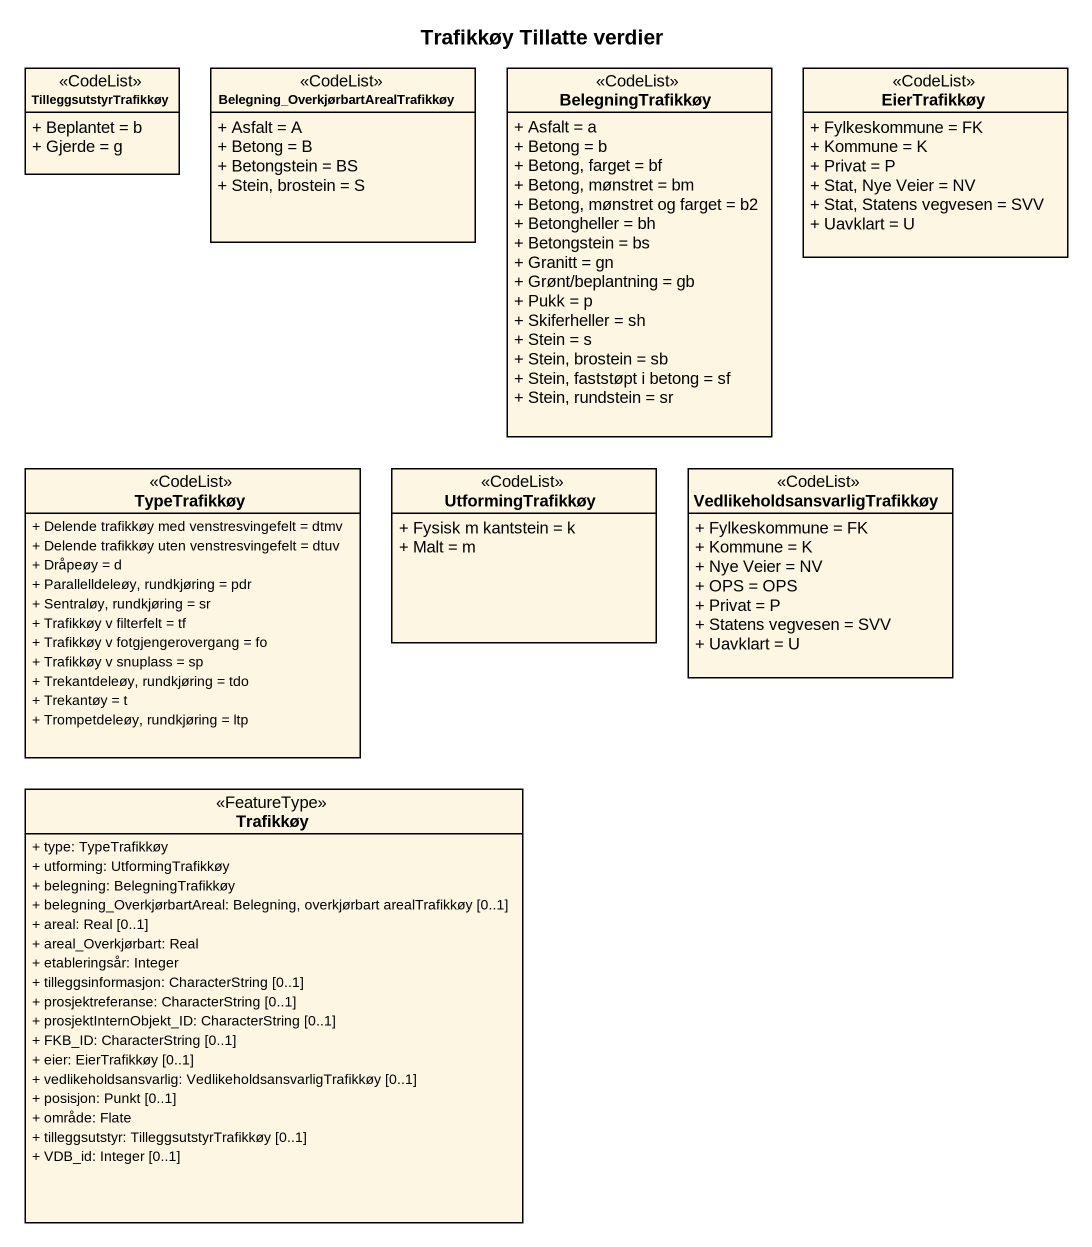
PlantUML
@startuml
title Trafikkøy Tillatte verdier
hide circle
hide empty members
skinparam classAttributeIconSize 0
class TilleggsutstyrTrafikkøy <<CodeList>> {
  + Beplantet = b
  + Gjerde = g
}
class "Belegning_OverkjørbartArealTrafikkøy" as Belegning <<CodeList>> {
  + Asfalt = A
  + Betong = B
  + Betongstein = BS
  + Stein, brostein = S
}
class BelegningTrafikkøy <<CodeList>> {
  + Asfalt = a
  + Betong = b
  + Betong, farget = bf
  + Betong, mønstret = bm
  + Betong, mønstret og farget = b2
  + Betongheller = bh
  + Betongstein = bs
  + Granitt = gn
  + Grønt/beplantning = gb
  + Pukk = p
  + Skiferheller = sh
  + Stein = s
  + Stein, brostein = sb
  + Stein, faststøpt i betong = sf
  + Stein, rundstein = sr
}
class EierTrafikkøy <<CodeList>> {
  + Fylkeskommune = FK
  + Kommune = K
  + Privat = P
  + Stat, Nye Veier = NV
  + Stat, Statens vegvesen = SVV
  + Uavklart = U
}
class TypeTrafikkøy <<CodeList>> {
  + Delende trafikkøy med venstresvingefelt = dtmv
  + Delende trafikkøy uten venstresvingefelt = dtuv
  + Dråpeøy = d
  + Parallelldeleøy, rundkjøring = pdr
  + Sentraløy, rundkjøring = sr
  + Trafikkøy v filterfelt = tf
  + Trafikkøy v fotgjengerovergang = fo
  + Trafikkøy v snuplass = sp
  + Trekantdeleøy, rundkjøring = tdo
  + Trekantøy = t
  + Trompetdeleøy, rundkjøring = ltp
}
class UtformingTrafikkøy <<CodeList>> {
  + Fysisk m kantstein = k
  + Malt = m
}
class "VedlikeholdsansvarligTrafikkøy" as VedlikeholdsansvarligTrafikk <<CodeList>> {
  + Fylkeskommune = FK
  + Kommune = K
  + Nye Veier = NV
  + OPS = OPS
  + Privat = P
  + Statens vegvesen = SVV
  + Uavklart = U
}
class Trafikkøy <<FeatureType>> {
  + type: TypeTrafikkøy
  + utforming: UtformingTrafikkøy
  + belegning: BelegningTrafikkøy
  + belegning_OverkjørbartAreal: Belegning, overkjørbart arealTrafikkøy [0..1]
  + areal: Real [0..1]
  + areal_Overkjørbart: Real
  + etableringsår: Integer
  + tilleggsinformasjon: CharacterString [0..1]
  + prosjektreferanse: CharacterString [0..1]
  + prosjektInternObjekt_ID: CharacterString [0..1]
  + FKB_ID: CharacterString [0..1]
  + eier: EierTrafikkøy [0..1]
  + vedlikeholdsansvarlig: VedlikeholdsansvarligTrafikkøy [0..1]
  + posisjon: Punkt [0..1]
  + område: Flate
  + tilleggsutstyr: TilleggsutstyrTrafikkøy [0..1]
  + VDB_id: Integer [0..1]
}
@enduml
